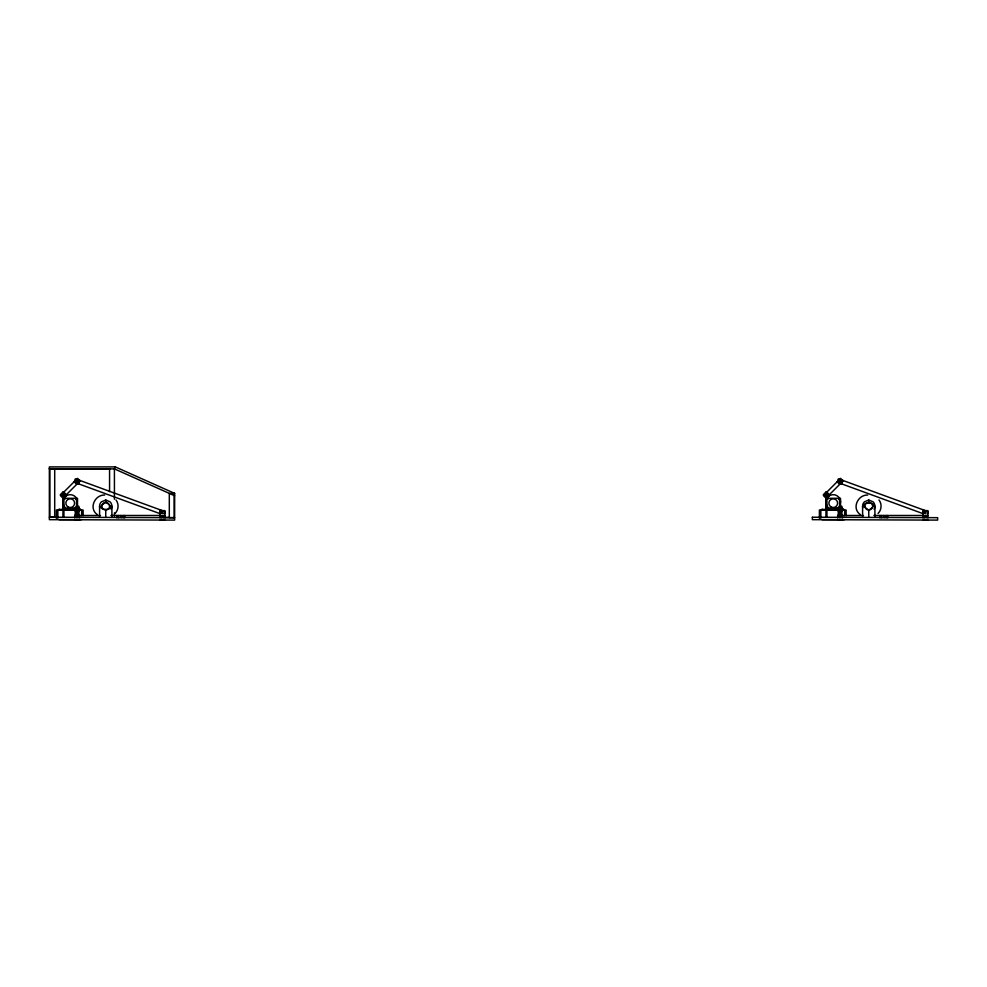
<?xml version="1.0" encoding="UTF-8"?>
<svg xmlns="http://www.w3.org/2000/svg" width="987" height="987" viewBox="0 0 987 987"><rect width="100%" height="100%" fill="white"/><g stroke="black" fill="none" stroke-linecap="round" stroke-linejoin="round"><path stroke-width="1.48" d="M56.37 518.298L56.407 509.971L75.715 510.045M57.826 518.298L57.863 509.983M58.801 509.983L58.801 509.354L60.849 509.995M59.319 509.983L59.319 509.354M59.701 509.983L59.701 509.354M60.404 509.983L60.404 509.354M63.55 509.995L63.55 509.366M64.303 510.008L64.315 509.366M64.747 510.008L64.747 509.378M65.549 510.008L65.5 509.378M66.45 510.008L66.45 509.378M67.153 510.008L67.116 509.378M67.375 510.008L67.375 509.378M67.585 510.008L67.609 509.378M67.955 510.02L67.955 509.378M68.436 510.02L68.436 509.391M68.596 510.02L68.596 509.391M68.93 510.02L68.93 509.391M69.189 510.02L69.201 509.391M69.423 510.02L69.423 509.391M69.707 510.02L69.707 509.391M69.941 510.02L69.941 509.391M70.139 510.02L70.139 509.391M70.41 510.02L70.422 509.391L61.354 509.366M70.793 510.02L70.768 509.391L73.606 510.032M71.36 510.032L71.249 509.391M72.989 510.032L72.989 509.403M73.211 510.032L73.211 509.403M74.198 510.032L75.481 509.415M79.454 510.057L79.466 509.428L80.885 510.057M79.688 510.057L79.7 509.428M79.947 510.057L79.947 509.428M80.403 510.057L80.403 509.428M81.65 515.609L81.674 510.057M83.118 515.621L83.13 510.069L78.701 510.057M819.383 518.298L819.407 509.971L838.728 510.045M820.839 518.298L820.863 509.983M821.813 509.983L821.813 509.354L823.849 509.995M822.319 509.983L822.319 509.354M822.702 509.983L822.702 509.354M823.417 509.983L823.417 509.354M826.563 509.995L826.563 509.366M827.316 510.008L827.316 509.366M827.748 510.008L827.76 509.378M828.562 510.008L828.512 509.378M829.45 510.008L829.45 509.378M830.166 510.008L830.166 509.378M830.598 510.008L830.598 509.378L824.355 509.366M830.955 510.02L830.955 509.378L833.423 510.02M831.942 510.02L831.942 509.391M832.201 510.02L832.201 509.391M832.436 510.02L832.436 509.391M832.707 510.02L832.596 509.391M832.942 510.02L832.942 509.391M833.151 510.02L833.151 509.391M833.793 510.02L833.805 509.391M834.188 510.02L834.212 509.391M834.373 510.032L834.249 509.391M835.199 510.032L835.187 509.403M835.989 510.032L835.989 509.403M836.223 510.032L836.211 509.403M836.606 510.032L833.781 509.391M837.21 510.032L838.481 509.415M842.466 510.057L843.885 509.428L843.885 510.057M842.701 510.057L842.713 509.428M842.96 510.057L842.96 509.428M843.404 510.057L843.404 509.428M844.662 515.609L844.687 510.057M846.118 515.621L846.143 510.069L841.701 510.057M62.551 495.573L62.551 494.598M78.035 481.027L77.973 481.829M76.258 517.793L77.097 516.337L77.936 517.793M825.465 495.338L826.403 494.117M826.366 496.042L827.34 495.338L826.366 494.105M839.197 481.607L839.616 480.435L840.825 480.657M840.788 480.583L841.43 482.631M839.258 517.793L840.097 516.337L840.949 517.793M924.35 512.549C926.892 509.613 925.843 515.436 924.461 512.784M926.435 517.558L925.498 516.337L924.659 517.793M76.073 481.261L76.418 480.595M839.086 481.261L837.766 480.509M74.136 482.224L75.394 478.806L165.224 511.673L164.385 513.956M78.701 483.889L79.947 480.472M160.659 510.008L159.413 513.425L76.418 483.05M837.149 482.224L838.395 478.806L928.236 511.673L927.398 513.956M841.701 483.889L842.96 480.472M923.672 510.008L922.413 513.425L839.431 483.05M64.204 495.56L64.204 494.586M121.635 517.793L120.796 516.337L119.958 517.793M163.336 517.793L162.497 516.337L161.658 517.793M884.648 517.793L883.809 516.337L882.97 517.793M115.306 466.9L49.362 466.9L49.35 519.668L174.637 520.1L174.65 493.389L115.306 466.9L114.418 468.887L114.43 499.237M115.047 513.499C118.625 509.958 119.106 503.975 116.01 499.965M878.048 513.499C881.638 509.958 882.119 503.975 879.01 499.965M64.241 495.573L63.612 496.005M76.295 480.866L77.134 479.892M77.936 481.755L78.417 482.631M163.003 513.24C163.299 509.366 159.857 514.227 162.756 513.326M75.814 510.094L76.122 508.811M838.814 510.094L840.949 509.292L840.356 507.873M76.641 480.509L75.839 480.064M77.776 481.964L76.838 482.211M62.674 494.388L63.649 494.142M161.868 511.784L161.375 512.808L162.571 513.487M161.856 516.682L163.126 516.682M839.653 480.509L838.851 480.064M840.788 481.964L840.097 482.248M924.868 516.682L925.498 516.411M104.684 495.042C94.703 494.684 88.497 508.465 97.244 514.548M867.684 495.042C857.715 494.684 851.497 508.465 860.245 514.548M76.838 480.336L77.615 480.509M111.087 509.267A6.156 6.156 0 0 0 110.1 501.84L105.745 500.039L101.39 501.84A6.156 6.156 0 0 0 99.798 507.787M874.087 509.267A6.156 6.156 0 0 0 873.113 501.84L868.757 500.039L864.402 501.84A6.156 6.156 0 0 0 862.811 507.787M925.09 511.698L925.769 511.784M925.547 513.413L924.868 513.326M105.806 502.346C89.188 511.562 122.252 511.883 105.806 502.346L105.745 500.039M868.745 510.008C885.364 500.791 852.299 500.471 868.745 510.008L868.757 517.102M49.362 468.677L109.569 468.887M49.362 468.887L114.43 468.887L174.65 495.77M174.65 493.389L169.308 493.389L169.308 517.669L174.65 517.669L49.362 517.237L54.704 517.237L54.704 468.677M63.921 499.262L64.883 499.262L64.883 498.299M76.542 499.262L75.567 499.262L75.567 498.299M826.921 499.262L827.896 499.262L827.896 498.299M839.555 499.262L838.58 499.262L838.58 498.299M62.946 506.072L63.921 506.072M76.542 506.072L77.517 506.072M825.946 506.072L826.921 506.072M839.555 506.072L840.517 506.072M77.097 506.38L78.923 506.38L78.923 517.299L78.072 517.299M840.097 506.38L841.923 506.38L841.923 517.299L841.072 517.299M63.921 507.034L64.883 507.034L64.883 508.009M76.542 507.034L75.567 507.034L75.567 508.009M826.921 507.034L827.896 507.034L827.896 508.009M839.555 507.034L838.58 507.034L838.58 508.009M62.946 508.009L77.788 508.12L77.788 509.489L76.406 509.489M825.946 508.009L840.517 508.009M63.921 508.984L76.542 508.984M826.921 508.984L839.555 508.984M75.271 511.229L78.923 511.229M838.284 511.229L841.923 511.229M75.271 514.881L78.923 514.881M838.284 514.881L841.923 514.881M100.44 515.485L79.528 515.485L79.528 517.916M110.902 515.485L164.928 515.485M863.452 515.485L842.528 515.485L842.528 517.916M873.902 515.485L927.928 515.485M164.73 517.447L169.308 517.447M59.06 519.668L81.403 519.668M822.072 519.668L844.403 519.668M75.271 519.73L78.923 519.73M838.284 519.73L841.923 519.73M160.067 520.1L164.928 520.1M923.079 520.1L927.928 520.1M826.403 496.054L825.428 495.326M77.134 482.322L76.406 481.964M63.402 496.054L62.674 495.758M74.765 480.509L76.196 481.607M837.136 481.779L839.715 484.358M826.835 492.081L829.413 494.66L843.145 480.916L840.566 478.35L823.405 495.511L825.971 498.09M840.529 506.664L843.108 509.23L840.529 511.809L837.099 508.379M74.124 481.779L76.702 484.358M63.822 492.081L66.4 494.66L80.132 480.916L77.566 478.35L60.392 495.511L62.971 498.09M77.529 506.664L80.107 509.23L77.529 511.809L74.087 508.379M839.419 509.489L839.135 508.811M927.928 517.916L927.928 510.624L923.079 510.624L923.079 517.916M887.695 515.485L887.695 517.916M886.227 515.485L886.227 517.916M883.809 515.485L883.809 516.361M881.379 515.485L881.379 517.916M879.923 515.485L879.923 517.916M874.914 506.195L874.914 516.966M868.757 500.039L868.757 502.358M862.601 506.195L862.601 516.966M840.517 517.163L840.517 498.299L825.946 498.299L825.946 517.163M839.555 498.299L839.555 517.299M838.284 508.811L838.284 517.299M837.679 515.485L837.679 517.916M826.921 498.299L826.921 517.299M174.156 493.389L174.156 517.669M164.928 517.916L164.928 510.624L160.067 510.624L160.067 517.916M124.683 515.485L124.683 517.916M123.227 515.485L123.227 517.916M120.796 515.485L120.796 516.361M118.366 515.485L118.366 517.916M116.91 515.485L116.91 517.916M114.418 512.895L114.43 515.93M111.901 506.195L111.901 516.966M109.569 468.887L109.569 491.649M105.745 510.02L105.745 517.102M99.588 506.195L99.588 516.966M77.517 517.163L77.517 498.299L62.946 498.299L62.946 517.163M76.542 498.299L76.542 517.299M75.271 508.811L75.271 517.299M74.667 515.485L74.667 517.916M63.921 498.299L63.921 517.299M49.843 468.677L49.843 517.237M834.286 509.144A7.279 7.279 0 0 1 830.548 508.712M826.551 504.826A7.279 7.279 0 0 1 830.351 495.252A7.279 7.279 0 0 1 839.925 499.052M840.443 500.89A7.279 7.279 0 0 1 840.468 502.79M872.459 507.182A3.825 3.825 0 0 1 865.439 508.108M865.056 507.182A3.825 3.825 0 0 1 871.459 503.481M872.076 504.283A3.825 3.825 0 0 1 872.582 506.195M109.064 504.283A3.825 3.825 0 0 1 107.669 509.514A3.825 3.825 0 0 1 102.426 508.108M102.043 507.182A3.825 3.825 0 0 1 108.459 503.481M71.286 509.144A7.279 7.279 0 0 1 67.535 508.712M63.538 504.826A7.279 7.279 0 0 1 67.35 495.252A7.279 7.279 0 0 1 76.924 499.052M72.187 509.403L72.187 510.032L72.187 509.403M812.363 517.237L812.35 519.668L937.638 520.1L937.65 517.669L812.363 517.237M62.934 492.069L60.355 494.647L63.797 498.077L66.363 495.499L62.934 492.069M825.934 492.069L823.368 494.647L826.798 498.077L829.376 495.499L825.934 492.069M831.054 506.936A4.367 4.367 0 0 0 837.605 503.148A4.367 4.367 0 0 0 831.054 499.373A4.367 4.367 0 0 0 831.054 506.936M68.041 506.936A4.367 4.367 0 0 0 74.605 503.148A4.367 4.367 0 0 0 68.041 499.373A4.367 4.367 0 0 0 68.041 506.936"/></g></svg>
